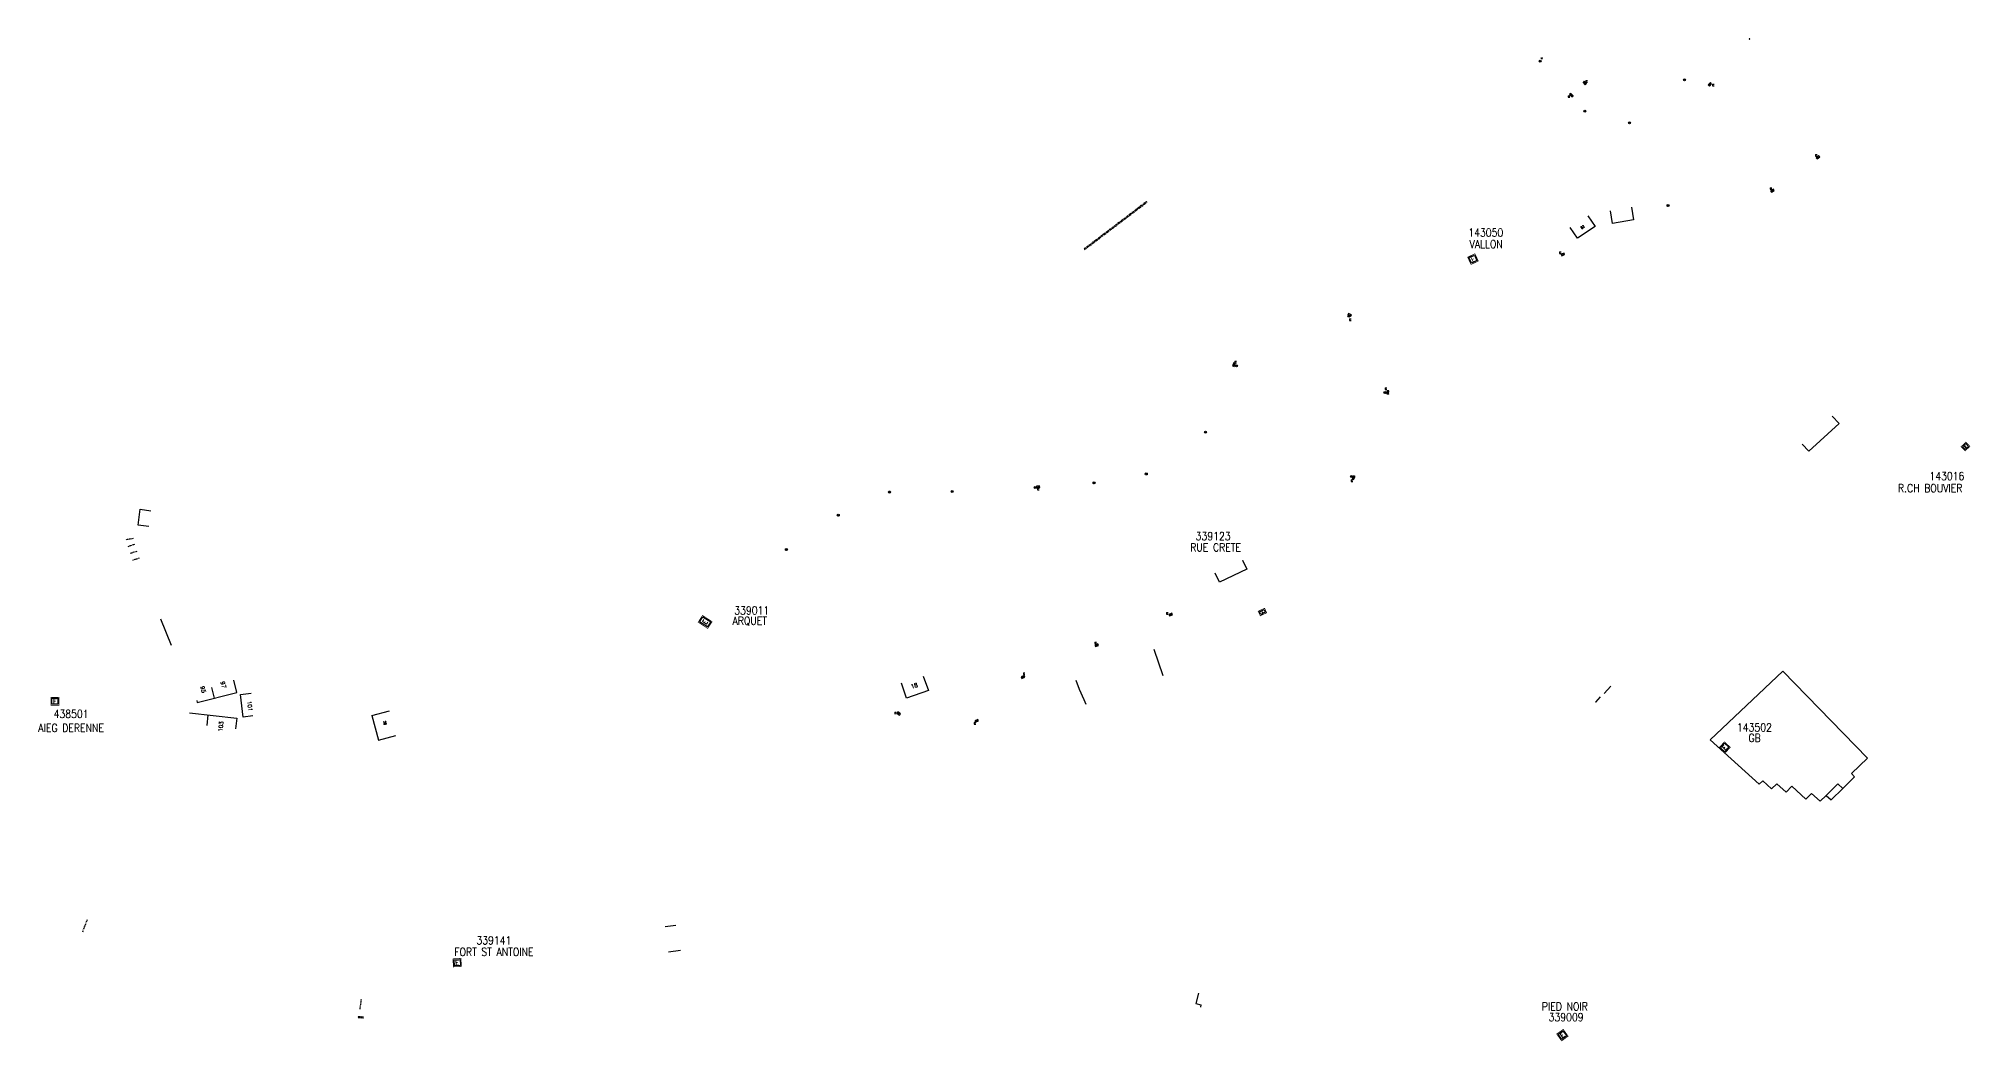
# Model space of a CAD drawing. Header units: millimetres. Extents: x 185001 to 185969, y 128993 to 129990.
# Drawn here: x 185001 to 185967, y 129488 to 129990 of the extents above; entities that cross this region are included whole.
import ezdxf
from ezdxf.enums import TextEntityAlignment as Align

# ---------------------------------------------------------------- set-up
doc = ezdxf.new("R2010")
doc.units = ezdxf.units.MM
doc.linetypes.add('DASHED', pattern=[0.75, 0.5, -0.25])
doc.layers.get('0').update_dxf_attribs({"linetype": 'CONTINUOUS'})
for name, color, linetype in [('M_200', 7, 'CONTINUOUS'), ('w0001', 6, 'DASHED'), ('w0100', 7, 'CONTINUOUS'), ('w0112', 1, 'DASHED'), ('W0330', 7, 'CONTINUOUS'), ('W0400', 7, 'CONTINUOUS'), ('W0430', 7, 'CONTINUOUS'), ('W0469', 7, 'CONTINUOUS'), ('W0984', 7, 'CONTINUOUS'), ('w0991', 7, 'CONTINUOUS'), ('W1102', 7, 'CONTINUOUS')]:
    doc.layers.add(name, color=color, linetype=linetype)
doc.styles.add('M_ROMANS', font='ROMANS.shx', dxfattribs={"width": 0.75})
doc.styles.get("Standard").update_dxf_attribs({"font": 'romans.shx', "width": 0.85})

# ---------------------------------------------------------------- blocks, each defined once
blk = doc.blocks.new('M_200_59')
at = {"layer": 'M_200', "color": 0, "linetype": 'Continuous', "const_width": 0.35, "flags": 128}
blk.add_lwpolyline([(4, 4), (4, 0), (0, 0), (0, 4)], close=True, dxfattribs=at)
at = {"layer": 'M_200', "color": 0, "linetype": 'Continuous'}
blk.add_lwpolyline([(0.5, 3.5), (3.5, 3.5), (3.5, 0.5), (0.5, 0.5)], close=True, dxfattribs=at)
at = {"layer": 'M_200', "insert": (2, 2), "char_height": 2.5, "width": 4, "attachment_point": 5}
blk.add_mtext('E', dxfattribs=at)
at = {"layer": 'M_200', "color": 0, "linetype": 'Continuous', "width": 0.85}
for tag, p in [('NUM', (2, 17.06)), ('NOM', (2, 10.65))]:
    blk.add_attdef(tag, text='', height=4, dxfattribs=at).set_placement(p, align=Align.MIDDLE)
at = {"layer": 'M_200', "color": 0, "linetype": 'Continuous', "style": 'M_ROMANS', "width": 0.75, "flags": 3}
for tag, p in [('DEF_COUP', (1.87, -5.49)), ('DEF_TYPE', (1.87, -7.99)), ('DEF_LEG', (1.87, -2.99))]:
    blk.add_attdef(tag, text='', height=1.2, dxfattribs=at).set_placement(p, align=Align.MIDDLE)
blk = doc.blocks.new('*U3')
at = {"layer": 'M_200', "color": 0, "linetype": 'Continuous', "const_width": 0.35, "flags": 128}
blk.add_lwpolyline([(4, 5.69), (4, 0), (0, 0), (0, 5.69)], close=True, dxfattribs=at)
at = {"layer": 'M_200', "color": 0, "linetype": 'Continuous'}
blk.add_lwpolyline([(0.5, 5.19), (3.5, 5.19), (3.5, 0.5), (0.5, 0.5)], close=True, dxfattribs=at)
at = {"layer": 'M_200', "insert": (2, 2.85), "char_height": 2.5, "width": 4, "attachment_point": 5}
blk.add_mtext('E', dxfattribs=at)
at = {"layer": 'M_200', "color": 0, "linetype": 'Continuous', "width": 0.85}
for tag, p in [('NUM', (2, 17.06)), ('NOM', (2, 10.65))]:
    blk.add_attdef(tag, text='', height=4, dxfattribs=at).set_placement(p, align=Align.MIDDLE)
at = {"layer": 'M_200', "color": 0, "linetype": 'Continuous', "style": 'M_ROMANS', "width": 0.75, "flags": 3}
for tag, p in [('DEF_COUP', (1.87, -5.49)), ('DEF_TYPE', (1.87, -7.99)), ('DEF_LEG', (1.87, -2.99))]:
    blk.add_attdef(tag, text='', height=1.2, dxfattribs=at).set_placement(p, align=Align.MIDDLE)
blk = doc.blocks.new('*U4')
at = {"layer": 'M_200', "color": 0, "linetype": 'Continuous', "const_width": 0.35, "flags": 128}
blk.add_lwpolyline([(3.49, 2.47), (3.49, 0), (0, 0), (0, 2.47)], close=True, dxfattribs=at)
at = {"layer": 'M_200', "color": 0, "linetype": 'Continuous'}
blk.add_lwpolyline([(0.5, 1.97), (2.99, 1.97), (2.99, 0.5), (0.5, 0.5)], close=True, dxfattribs=at)
at = {"layer": 'M_200', "insert": (1.77, 1.24), "char_height": 0.997, "width": 1.3906, "attachment_point": 5}
blk.add_mtext('E', dxfattribs=at)
at = {"layer": 'M_200', "color": 0, "linetype": 'Continuous', "width": 0.85}
for tag, p in [('NUM', (2, 17.06)), ('NOM', (2, 10.65))]:
    blk.add_attdef(tag, text='', height=4, dxfattribs=at).set_placement(p, align=Align.MIDDLE)
at = {"layer": 'M_200', "color": 0, "linetype": 'Continuous', "style": 'M_ROMANS', "width": 0.75, "flags": 3}
for tag, p in [('DEF_COUP', (1.87, -5.49)), ('DEF_TYPE', (1.87, -7.99)), ('DEF_LEG', (1.87, -2.99))]:
    blk.add_attdef(tag, text='', height=1.2, dxfattribs=at).set_placement(p, align=Align.MIDDLE)
blk = doc.blocks.new('*U5')
at = {"layer": 'M_200', "color": 0, "linetype": 'Continuous', "const_width": 0.35, "flags": 128}
blk.add_lwpolyline([(3.28, 2.92), (3.28, 0), (0, 0), (0, 2.92)], close=True, dxfattribs=at)
at = {"layer": 'M_200', "color": 0, "linetype": 'Continuous'}
blk.add_lwpolyline([(0.5, 2.42), (2.78, 2.42), (2.78, 0.5), (0.5, 0.5)], close=True, dxfattribs=at)
at = {"layer": 'M_200', "insert": (1.65, 1.46), "char_height": 1.61, "width": 2.1107, "attachment_point": 5}
blk.add_mtext('E', dxfattribs=at)
at = {"layer": 'M_200', "color": 0, "linetype": 'Continuous', "width": 0.85}
for tag, p in [('NUM', (2, 17.06)), ('NOM', (2, 10.65))]:
    blk.add_attdef(tag, text='', height=4, dxfattribs=at).set_placement(p, align=Align.MIDDLE)
at = {"layer": 'M_200', "color": 0, "linetype": 'Continuous', "style": 'M_ROMANS', "width": 0.75, "flags": 3}
for tag, p in [('DEF_COUP', (1.87, -5.49)), ('DEF_TYPE', (1.87, -7.99)), ('DEF_LEG', (1.87, -2.99))]:
    blk.add_attdef(tag, text='', height=1.2, dxfattribs=at).set_placement(p, align=Align.MIDDLE)
blk = doc.blocks.new('T400')
for p, q in [((-0.15, 0.3), (0.15, 0.3)), ((-0.15, -0.25), (-0.15, 0.3)), ((-0.15, 0.15), (0.15, 0.15)), ((-0.15, 0), (0.15, 0)), ((0.15, 0.3), (0.15, -0.25)), ((-0.15, -0.15), (0.15, -0.15)), ((-0.15, -0.25), (-0.15, -0.3)), ((-0.15, -0.3), (0.15, -0.3)), ((0.15, -0.3), (0.15, -0.25))]:
    blk.add_line(p, q)
blk = doc.blocks.new('T469')
at = {"color": 0, "linetype": 'Continuous', "flags": 128}
for points in [[(-0.35, 0.35), (0.35, -0.35)], [(-0.35, -0.35), (0.35, 0.35)]]:
    blk.add_lwpolyline(points, dxfattribs=at)
at = {"color": 0, "linetype": 'Continuous'}
blk.add_circle((0, 0), 0.5, dxfattribs=at)
blk = doc.blocks.new('*U11')
at = {"layer": 'M_200', "color": 0, "linetype": 'Continuous', "const_width": 0.35, "flags": 128}
blk.add_lwpolyline([(4.02, 4.23), (4.02, 0), (0, 0), (0, 4.23)], close=True, dxfattribs=at)
at = {"layer": 'M_200', "color": 0, "linetype": 'Continuous'}
blk.add_lwpolyline([(0.5, 3.73), (3.52, 3.73), (3.52, 0.5), (0.5, 0.5)], close=True, dxfattribs=at)
at = {"layer": 'M_200', "insert": (2.01, 2.12), "char_height": 2.5, "width": 4.0243, "attachment_point": 5}
blk.add_mtext('E', dxfattribs=at)
at = {"layer": 'M_200', "color": 0, "linetype": 'Continuous', "width": 0.85}
for tag, p in [('NUM', (2, 17.06)), ('NOM', (2, 10.65))]:
    blk.add_attdef(tag, text='', height=4, dxfattribs=at).set_placement(p, align=Align.MIDDLE)
at = {"layer": 'M_200', "color": 0, "linetype": 'Continuous', "style": 'M_ROMANS', "width": 0.75, "flags": 3}
for tag, p in [('DEF_COUP', (1.87, -5.49)), ('DEF_TYPE', (1.87, -7.99)), ('DEF_LEG', (1.87, -2.99))]:
    blk.add_attdef(tag, text='', height=1.2, dxfattribs=at).set_placement(p, align=Align.MIDDLE)
blk = doc.blocks.new('*U15')
at = {"flags": 128}
for points in [[(0.8, 0.8), (-0.8, 0.8)], [(-0.8, 0.8), (-0.8, 0)], [(0.8, 0.8), (-0.8, 0)], [(-0.8, 0), (0.8, 0)], [(-0.04, 2.26), (-0.56, 1.66)], [(-0.56, 1.66), (0.04, 1.14)], [(-0.3, 1.96), (0, 1.7)], [(-0.04, 2.26), (0.56, 1.74)], [(0.8, 0), (0.8, 0.8)]]:
    blk.add_lwpolyline(points, dxfattribs=at)
blk = doc.blocks.new('*U16')
at = {"flags": 128}
for points in [[(0.8, 0.8), (-0.8, 0.8)], [(-0.8, 0.8), (-0.8, 0)], [(0.8, 0.8), (-0.8, 0)], [(-0.8, 0), (0.8, 0)], [(-0.14, 2.25), (-0.55, 1.56)], [(-0.55, 1.56), (0.14, 1.15)], [(-0.35, 1.9), (0, 1.7)], [(-0.14, 2.25), (0.55, 1.84)], [(0.8, 0), (0.8, 0.8)]]:
    blk.add_lwpolyline(points, dxfattribs=at)
blk = doc.blocks.new('*U17')
at = {"flags": 128}
for points in [[(-0.94, 1.19), (-1.51, 1.76)], [(-0.37, 1.75), (-0.94, 2.32)], [(-0.66, 1.47), (-0.94, 1.75)], [(-0.94, 1.19), (-0.37, 1.75)], [(0.8, 0.8), (-0.8, 0.8)], [(-0.8, 0.8), (-0.8, 0)], [(0.8, 0.8), (-0.8, 0)], [(-0.8, 0), (0.8, 0)], [(0.8, 0), (0.8, 0.8)]]:
    blk.add_lwpolyline(points, dxfattribs=at)
blk = doc.blocks.new('*U18')
at = {"flags": 128}
for points in [[(0.8, 0.8), (-0.8, 0.8)], [(-0.8, 0.8), (-0.8, 0)], [(0.8, 0.8), (-0.8, 0)], [(-0.8, 0), (0.8, 0)], [(-0.57, 1.68), (-0.02, 2.27)], [(-0.57, 1.68), (0.02, 1.13)], [(-0.27, 1.41), (0, 1.7)], [(0.02, 1.13), (0.57, 1.72)], [(0.8, 0), (0.8, 0.8)]]:
    blk.add_lwpolyline(points, dxfattribs=at)
blk = doc.blocks.new('*U19')
at = {"flags": 128}
for points in [[(0.8, 0.8), (-0.8, 0.8)], [(-0.8, 0.8), (-0.8, 0)], [(0.8, 0.8), (-0.8, 0)], [(-0.8, 0), (0.8, 0)], [(0.34, 2.27), (-0.21, 1.68)], [(0.92, 1.72), (0.34, 2.27)], [(0.63, 1.99), (0.35, 1.7)], [(0.92, 1.72), (0.37, 1.14)], [(0.8, 0), (0.8, 0.8)]]:
    blk.add_lwpolyline(points, dxfattribs=at)
blk = doc.blocks.new('*U20')
at = {"flags": 128}
for points in [[(-1.09, 2.18), (-1.39, 1.45)], [(-1.39, 1.45), (-0.66, 1.14)], [(-1.24, 1.81), (-0.87, 1.66)], [(-1.09, 2.18), (-0.35, 1.88)], [(0.8, 0.8), (-0.8, 0.8)], [(-0.8, 0.8), (-0.8, 0)], [(0.8, 0.8), (-0.8, 0)], [(-0.8, 0), (0.8, 0)], [(0.8, 0), (0.8, 0.8)]]:
    blk.add_lwpolyline(points, dxfattribs=at)
blk = doc.blocks.new('*U21')
at = {"flags": 128}
for points in [[(-0.86, 3.05), (-1.61, 2.77)], [(-0.58, 2.3), (-1.33, 2.02)], [(-0.72, 2.68), (-1.09, 2.54)], [(-0.58, 2.3), (-0.86, 3.05)], [(0.8, 0.8), (-0.8, 0.8)], [(-0.8, 0.8), (-0.8, 0)], [(0.8, 0.8), (-0.8, 0)], [(-0.8, 0), (0.8, 0)], [(0.8, 0), (0.8, 0.8)]]:
    blk.add_lwpolyline(points, dxfattribs=at)
blk = doc.blocks.new('*U22')
at = {"flags": 128}
for points in [[(-1.7, 0.19), (-2.01, 0.93)], [(-1.7, 0.19), (-0.96, 0.5)], [(-1.33, 0.35), (-1.49, 0.71)], [(-0.96, 0.5), (-1.27, 1.24)], [(0.8, 0.8), (-0.8, 0.8)], [(-0.8, 0.8), (-0.8, 0)], [(0.8, 0.8), (-0.8, 0)], [(-0.8, 0), (0.8, 0)], [(0.8, 0), (0.8, 0.8)]]:
    blk.add_lwpolyline(points, dxfattribs=at)
blk = doc.blocks.new('*U23')
at = {"flags": 128}
for points in [[(0.8, 0.8), (-0.8, 0.8)], [(-0.8, 0.8), (-0.8, 0)], [(0.8, 0.8), (-0.8, 0)], [(-0.8, 0), (0.8, 0)], [(0.8, 0), (0.8, 0.8)], [(2.08, 1.94), (1.28, 1.84)], [(1.28, 1.84), (1.38, 1.04)], [(1.68, 1.89), (1.73, 1.49)], [(2.08, 1.94), (2.17, 1.14)]]:
    blk.add_lwpolyline(points, dxfattribs=at)
blk = doc.blocks.new('*U24')
at = {"flags": 128}
for points in [[(-1.59, 1.03), (-2.29, 0.64)], [(-2.29, 0.64), (-1.91, -0.06)], [(-1.94, 0.84), (-1.75, 0.49)], [(-1.59, 1.03), (-1.21, 0.33)], [(0.8, 0.8), (-0.8, 0.8)], [(-0.8, 0.8), (-0.8, 0)], [(0.8, 0.8), (-0.8, 0)], [(-0.8, 0), (0.8, 0)], [(0.8, 0), (0.8, 0.8)]]:
    blk.add_lwpolyline(points, dxfattribs=at)
blk = doc.blocks.new('*U25')
at = {"flags": 128}
for points in [[(0.8, 0.8), (-0.8, 0.8)], [(-0.8, 0.8), (-0.8, 0)], [(0.8, 0.8), (-0.8, 0)], [(-0.8, 0), (0.8, 0)], [(0.36, 1.03), (-0.44, 1.08)], [(0.41, 1.83), (-0.39, 1.87)], [(0.39, 1.43), (-0.01, 1.45)], [(0.36, 1.03), (0.41, 1.83)], [(0.8, 0), (0.8, 0.8)]]:
    blk.add_lwpolyline(points, dxfattribs=at)
blk = doc.blocks.new('*U26')
at = {"flags": 128}
for points in [[(-1.55, 2.05), (-1.83, 1.3)], [(-1.83, 1.3), (-1.08, 1.02)], [(-1.69, 1.68), (-1.31, 1.54)], [(-1.55, 2.05), (-0.8, 1.77)], [(0.8, 0.8), (-0.8, 0.8)], [(-0.8, 0.8), (-0.8, 0)], [(0.8, 0.8), (-0.8, 0)], [(-0.8, 0), (0.8, 0)], [(0.8, 0), (0.8, 0.8)]]:
    blk.add_lwpolyline(points, dxfattribs=at)
blk = doc.blocks.new('*U27')
at = {"flags": 128}
for points in [[(0.8, 0.8), (-0.8, 0.8)], [(-0.8, 0.8), (-0.8, 0)], [(0.8, 0.8), (-0.8, 0)], [(-0.8, 0), (0.8, 0)], [(-0.22, 2.22), (-0.52, 1.48)], [(-0.52, 1.48), (0.22, 1.18)], [(-0.37, 1.85), (0, 1.7)], [(-0.22, 2.22), (0.52, 1.92)], [(0.8, 0), (0.8, 0.8)]]:
    blk.add_lwpolyline(points, dxfattribs=at)
blk = doc.blocks.new('*U28')
at = {"flags": 128}
for points in [[(0.8, 0.8), (-0.8, 0.8)], [(-0.8, 0.8), (-0.8, 0)], [(0.8, 0.8), (-0.8, 0)], [(-0.8, 0), (0.8, 0)], [(0.95, 2.24), (0.63, 1.51)], [(0.63, 1.51), (1.37, 1.19)], [(0.79, 1.87), (1.16, 1.72)], [(0.8, 0), (0.8, 0.8)], [(0.95, 2.24), (1.68, 1.93)]]:
    blk.add_lwpolyline(points, dxfattribs=at)
blk = doc.blocks.new('*U29')
at = {"flags": 128}
for points in [[(0.8, 0.8), (-0.8, 0.8)], [(-0.8, 0.8), (-0.8, 0)], [(0.8, 0.8), (-0.8, 0)], [(-0.8, 0), (0.8, 0)], [(1.43, 0.68), (0.69, 0.98)], [(0.8, 0), (0.8, 0.8)], [(1.73, 1.42), (0.99, 1.72)], [(1.58, 1.05), (1.21, 1.2)], [(1.43, 0.68), (1.73, 1.42)]]:
    blk.add_lwpolyline(points, dxfattribs=at)
blk = doc.blocks.new('*U30')
at = {"flags": 128}
for points in [[(-2.04, -0.27), (-1.41, 0.21)], [(0.8, 0.8), (-0.8, 0.8)], [(-0.8, 0.8), (-0.8, 0)], [(0.8, 0.8), (-0.8, 0)], [(-0.8, 0), (0.8, 0)], [(0.8, 0), (0.8, 0.8)], [(-2.04, -0.27), (-1.56, -0.91)], [(-1.8, -0.59), (-1.48, -0.35)], [(-1.56, -0.91), (-0.92, -0.42)]]:
    blk.add_lwpolyline(points, dxfattribs=at)
blk = doc.blocks.new('avaloir')
for p, q in [((-3, 0), (-3, -6)), ((0, 0), (0, -6)), ((3, 0), (3, -6))]:
    blk.add_line(p, q)
blk.add_lwpolyline([(0, 0), (-6, 0), (-6, -6), (6, -6), (6, 0), (-6, 0)])
blk = doc.blocks.new('T684')
at = {"linetype": 'Continuous', "xscale": 0.08333333333333333, "yscale": 0.08333333333333333, "rotation": 270}
blk.add_blockref('avaloir', (0, 0), dxfattribs=at)

msp = doc.modelspace()

# ---------------------------------------------------------------- linework, layer by layer
at = {"layer": 'w0001', "color": 252, "flags": 128}
for points in [[(185048.31, 129739.59), (185044.47, 129738.92)], [(185049.01, 129736.64), (185045.62, 129735.5)], [(185050.16, 129733.21), (185046.76, 129732.07)], [(185051.31, 129729.78), (185047.91, 129728.65)], [(185023.15, 129543.02), (185025.51, 129549.12)], [(185162.31, 129509.18), (185161.67, 129504.22)], [(185163.55, 129499.78), (185160.55, 129500.02)], [(185163.59, 129500.28), (185160.59, 129500.52)]]:
    msp.add_lwpolyline(points, dxfattribs=at)
at = {"layer": 'w0100', "color": 252, "flags": 128}
for points in [[(185797.39, 129905.27), (185798.47, 129899), (185788.01, 129897.2), (185786.93, 129903.48)], [(185775.71, 129900.98), (185779.23, 129895.67), (185770.38, 129889.81), (185766.87, 129895.12)], [(185882.73, 129786.89), (185886.16, 129783.24), (185901.2, 129797.17), (185897.77, 129800.81)], [(185602.92, 129728.75), (185602.92, 129728.75), (185605.07, 129724.24), (185591.51, 129717.77), (185589.36, 129722.28), (185589.36, 129722.28)], [(185067.52, 129686.15), (185062.21, 129699.3)], [(185894.81, 129611.21), (185897.28, 129608.97), (185903.12, 129614.68), (185909, 129620.43), (185907.41, 129622.09), (185915.39, 129629.83), (185873.12, 129673.3), (185836.74, 129639.02), (185861.32, 129616.75), (185863.09, 129618.47), (185867.51, 129614.46), (185870.12, 129617.02), (185874.71, 129612.86), (185877.66, 129615.74), (185884.67, 129609.38), (185887.5, 129612.15), (185891.79, 129608.26), (185894.81, 129611.21), (185900.65, 129616.92), (185903.12, 129614.68)], [(185080.16, 129658.7), (185080.16, 129658.7), (185080.46, 129657.67), (185100.22, 129662.71), (185098.73, 129668.88)], [(185089.1, 129659.87), (185087.63, 129665.21)], [(185108.17, 129650.92), (185103.4, 129650.27), (185102.11, 129661.56), (185107.42, 129662.28)], [(185443.28, 129670.83), (185445.97, 129663.56), (185435.01, 129659.81), (185432.56, 129667.31)], [(185076.6, 129652.49), (185100.22, 129649.75), (185099.61, 129644.51)], [(185167.72, 129651.06), (185176.48, 129653.39)], [(185085.32, 129646.17), (185085.93, 129651.4)], [(185167.72, 129651.06), (185170.98, 129638.82)], [(185170.98, 129638.82), (185179.74, 129641.15)]]:
    msp.add_lwpolyline(points, dxfattribs=at)
at = {"layer": 'w0100', "color": 252}
for points in [[(185056.17, 129745.69), (185050.84, 129746.39), (185051.87, 129754.26), (185057.2, 129753.56)], [(185580.92, 129512.3), (185579.67, 129507.07), (185582.2, 129506.51), (185581.93, 129505.35), (185581.92, 129505.29)]]:
    msp.add_lwpolyline(points, dxfattribs=at)
at = {"layer": 'w0112', "color": 252, "flags": 128}
msp.add_lwpolyline([(185524.05, 129884.1), (185555.15, 129907.75), (185554.91, 129908.07), (185523.87, 129884.46), (185524.05, 129884.1)], dxfattribs=at)
at = {"layer": 'W0330', "color": 252}
for points in [[(185563.37, 129671), (185558.85, 129684.12)], [(185524.77, 129656.58), (185523.76, 129659), (185521.56, 129664.22), (185519.79, 129668.59)], [(185783.73, 129662.17), (185787.19, 129665.87), (185787.19, 129665.87)], [(185779.82, 129657.6), (185779.56, 129657.76), (185781.95, 129660.45)]]:
    msp.add_lwpolyline(points, dxfattribs=at)
at = {"layer": 'W1102', "color": 252}
for points in [[(185314.42, 129545.57), (185319.72, 129546.37)], [(185322.03, 129533.55), (185315.97, 129532.73)]]:
    msp.add_lwpolyline(points, dxfattribs=at)

# ---------------------------------------------------------------- block references
at = {"layer": 'M_200'}
ref = msp.add_blockref('M_200_59', (185717.24, 129876.69), dxfattribs=dict(at, rotation=25.00824818144668))
ref.add_attrib('NUM', '143050', dxfattribs={"color": 0, "linetype": 'Continuous', "height": 4, "width": 0.85}).set_placement((185724.61, 129892.64), align=Align.MIDDLE)
ref.add_attrib('NOM', 'VALLON', dxfattribs={"color": 0, "linetype": 'Continuous', "height": 4, "width": 0.85}).set_placement((185724.78, 129886.87), align=Align.MIDDLE)
ref = msp.add_blockref('*U5', (185964.25, 129783.44), dxfattribs=dict(at, rotation=43.56361373782345))
ref.add_attrib('NUM', '143016', dxfattribs={"color": 0, "linetype": 'Continuous', "height": 4, "width": 0.85}).set_placement((185955.13, 129770.85), align=Align.MIDDLE)
ref.add_attrib('NOM', 'R.CH BOUVIER', dxfattribs={"color": 0, "linetype": 'Continuous', "height": 4, "width": 0.85}).set_placement((185946.8, 129764.81), align=Align.MIDDLE)
ref = msp.add_blockref('*U4', (185611.89, 129701.03), dxfattribs=dict(at, rotation=25.08254378262398))
ref.add_attrib('NUM', '339123', dxfattribs={"color": 0, "linetype": 'Continuous', "height": 4, "width": 0.85}).set_placement((185588.3, 129740.84), align=Align.MIDDLE)
ref.add_attrib('NOM', 'RUE CRETE', dxfattribs={"color": 0, "linetype": 'Continuous', "height": 4, "width": 0.85}).set_placement((185589.53, 129735.21), align=Align.MIDDLE)
ref = msp.add_blockref('*U3', (185335.62, 129694.7), dxfattribs=dict(at, rotation=56.9764335234505))
ref.add_attrib('NUM', '339011', dxfattribs={"color": 0, "linetype": 'Continuous', "height": 4, "width": 0.85}).set_placement((185357.64, 129703.66), align=Align.MIDDLE)
ref.add_attrib('NOM', 'ARQUET', dxfattribs={"color": 0, "linetype": 'Continuous', "height": 4, "width": 0.85}).set_placement((185356.65, 129698.31), align=Align.MIDDLE)
ref = msp.add_blockref('M_200_59', (185007.28, 129656.29), dxfattribs=at)
ref.add_attrib('NUM', 'AIEG DERENNE', dxfattribs={"color": 0, "linetype": 'Continuous', "height": 4, "width": 0.85}).set_placement((185017.37, 129644.93), align=Align.MIDDLE)
ref.add_attrib('NOM', '438501', dxfattribs={"color": 0, "linetype": 'Continuous', "height": 4, "width": 0.85}).set_placement((185017.36, 129651.92), align=Align.MIDDLE)
ref = msp.add_blockref('M_200_59', (185844.17, 129632.29), dxfattribs=dict(at, rotation=47.8226703298515))
ref.add_attrib('NUM', '143502', dxfattribs={"color": 0, "linetype": 'Continuous', "height": 4, "width": 0.85}).set_placement((185858.92, 129645.15), align=Align.MIDDLE)
ref.add_attrib('NOM', 'GB', dxfattribs={"color": 0, "linetype": 'Continuous', "height": 4, "width": 0.85}).set_placement((185859, 129639.93), align=Align.MIDDLE)
ref = msp.add_blockref('M_200_59', (185208.48, 129525.45), dxfattribs=dict(at, rotation=3.129558412073235))
ref.add_attrib('NUM', '339141', dxfattribs={"color": 0, "linetype": 'Continuous', "height": 4, "width": 0.85}).set_placement((185228.73, 129538.69), align=Align.MIDDLE)
ref.add_attrib('NOM', 'FORT ST ANTOINE', dxfattribs={"color": 0, "linetype": 'Continuous', "height": 4, "width": 0.85}).set_placement((185228.73, 129532.93), align=Align.MIDDLE)
ref = msp.add_blockref('*U11', (185762.5, 129488.43), dxfattribs=dict(at, rotation=35.40274865972796))
ref.add_attrib('NUM', 'PIED NOIR', dxfattribs={"color": 0, "linetype": 'Continuous', "height": 4, "width": 0.85}).set_placement((185764.13, 129505.62), align=Align.MIDDLE)
ref.add_attrib('NOM', '339009', dxfattribs={"color": 0, "linetype": 'Continuous', "height": 4, "width": 0.85}).set_placement((185764.76, 129500.28), align=Align.MIDDLE)
at = {"layer": 'W0400', "xscale": 0.31, "yscale": 0.31, "zscale": 0.31, "rotation": 314.0935336071573}
msp.add_blockref('T684', (185856.53, 129989.38), dxfattribs=at)
at = {"layer": 'W0400', "color": 252, "ltscale": 0.5, "rotation": 44.71435980833429}
msp.add_blockref('T400', (185752.59, 129979.79), dxfattribs=at)
at = {"layer": 'W0430'}
for name, p, rotation in [('*U19', (185767.67, 129961.58), 133.1850067597524), ('*U18', (185773.77, 129967.14), 313.1850067615277), ('*U17', (185836.4, 129967.02), 225.3294752169731), ('*U15', (185890.93, 129929.98), 41.03832064102422), ('*U16', (185868.08, 129913.18), 30.35680333136737), ('*U20', (185763.29, 129881.34), 22.61035368333904), ('*U21', (185656.72, 129851.84), 159.5904583281897), ('*U22', (185598.31, 129826.77), 247.3279471353594), ('*U23', (185676.04, 129812.67), 82.87886978328491), ('*U24', (185658.93, 129769.93), 61.29396137286484), ('*U25', (185500.76, 129765.89), 183.2134614230782), ('*U26', (185567.22, 129701.25), 20.42075172016664), ('*U27', (185530.17, 129685.89), 22.2324413658279), ('*U28', (185493.43, 129670.02), 22.90563576423315), ('*U30', (185430.89, 129651.84), 323.0185445138065), ('*U29', (185469.96, 129648.85), 202.3084602891651)]:
    msp.add_blockref(name, p, dxfattribs=dict(at, rotation=rotation))
at = {"layer": 'W0469', "color": 252, "ltscale": 0.5}
for p in [(185751.81, 129978.27), (185823.95, 129969.01), (185774.11, 129953.33), (185796.4, 129947.45), (185815.71, 129906.1), (185656.15, 129850.8), (185600.02, 129826.02), (185674.21, 129812.68), (185584.43, 129792.79), (185528.75, 129767.49), (185554.9, 129771.91), (185657.5, 129770.7), (185426.48, 129762.89), (185457.84, 129763.16), (185499.36, 129765.13), (185400.91, 129751.27), (185374.94, 129734.2)]:
    msp.add_blockref('T469', p, dxfattribs=at)

# ---------------------------------------------------------------- texts
at = {"layer": 'W0984', "color": 252, "width": 0.85}
msp.add_text('82', height=1.25, rotation=33.50473, dxfattribs=at).set_placement((185773.02, 129895.37), align=Align.MIDDLE)
at = {"layer": 'W0984', "color": 252}
for s, rotation, p in [('95', 285.36309, (185083.37, 129664.17)), ('97', 285.36309, (185093.5, 129666.51)), ('18', 16.67508, (185438.87, 129666.05)), ('101', 276.54843, (185106.76, 129655.83)), ('103', 83.37863, (185092.19, 129645.64))]:
    msp.add_text(s, height=2, rotation=rotation, dxfattribs=at).set_placement(p, align=Align.MIDDLE)
at = {"layer": 'w0991', "color": 252, "insert": (185174.7, 129648.47), "char_height": 1.25, "width": 4.5221, "attachment_point": 1, "rotation": 280.60894}
msp.add_mtext('26', dxfattribs=at)

doc.saveas('drawing.dxf')
